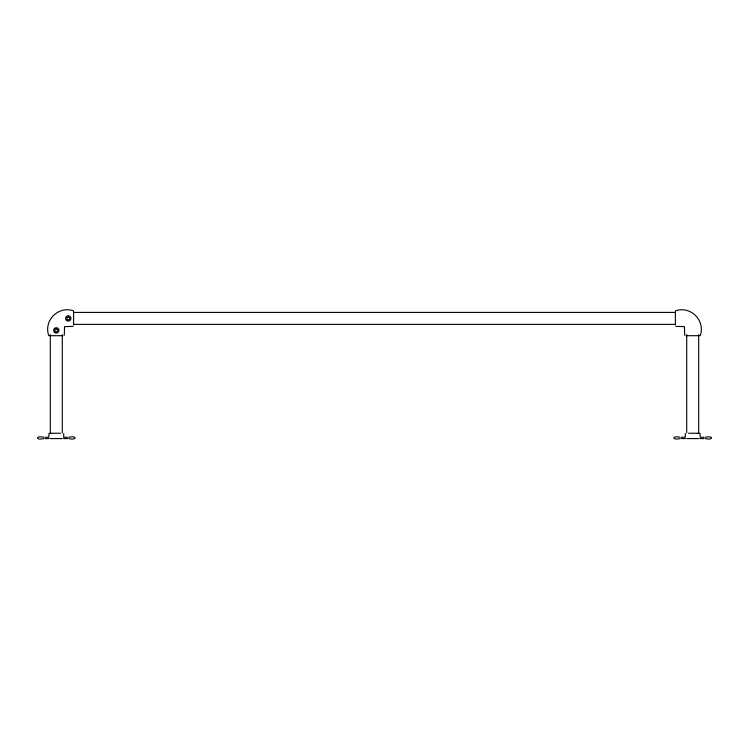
<?xml version="1.0" encoding="UTF-8"?>
<svg xmlns="http://www.w3.org/2000/svg" width="749" height="749" viewBox="0 0 749 749"><rect width="100%" height="100%" fill="white"/><g stroke="black" fill="none" stroke-linecap="round" stroke-linejoin="round"><path stroke-width="1.12" d="M675.401 310.863C690.615 305.498 705.605 320.478 700.24 335.692M685.307 433.54L685.269 436.367M73.411 312.408L675.589 312.408M73.411 324.383L675.589 324.383M73.149 326.386L64.545 326.639L64.283 335.252M675.851 326.386L684.455 326.639L684.717 335.252M49.649 335.692L62.953 335.692M686.047 335.692L699.351 335.692M51.653 433.259L49.003 433.39L48.872 436.367M52.121 433.259L60.472 433.259M688.528 433.259L696.879 433.259M697.347 433.259L699.997 433.39L700.128 436.367M43.779 437.257C35.334 435.225 35.334 440.609 43.779 438.586M45.015 437.257L49.003 437.257M63.59 437.257L67.588 437.257M68.814 437.257C77.269 435.225 77.269 440.609 68.814 438.586M680.186 437.257C671.731 435.225 671.731 440.609 680.186 438.586M681.412 437.257L685.41 437.257M699.997 437.257L703.985 437.257M705.221 437.257C713.666 435.225 713.666 440.609 705.221 438.586M45.015 438.586L49.003 438.586M50.314 438.586L62.289 438.586M63.59 438.586L67.588 438.586M681.412 438.586L685.41 438.586M686.711 438.586L698.686 438.586M699.997 438.586L703.985 438.586M48.76 335.692C43.395 320.478 58.385 305.498 73.599 310.863M63.693 433.54L63.731 436.367M698.686 334.644L698.686 432.81M686.711 334.644L686.711 432.81M675.401 311.743L675.401 325.047M73.599 311.743L73.599 325.047M62.289 334.644L62.289 432.81M50.314 334.644L50.314 432.81M68.271 316.864L66.942 317.632L66.942 319.168L68.271 319.935L69.601 319.168L69.601 317.632L68.271 316.864M56.297 328.839L54.967 329.607L54.967 331.142L56.297 331.91L57.626 331.142L57.626 329.607L56.297 328.839M54.93 332.659A2.659 2.659 0 0 0 58.956 330.421A2.659 2.659 0 0 0 55.005 328.043A2.659 2.659 0 0 0 54.93 332.659M66.904 320.684A2.659 2.659 0 0 0 70.93 318.447A2.659 2.659 0 0 0 66.979 316.069A2.659 2.659 0 0 0 66.904 320.684"/></g></svg>
